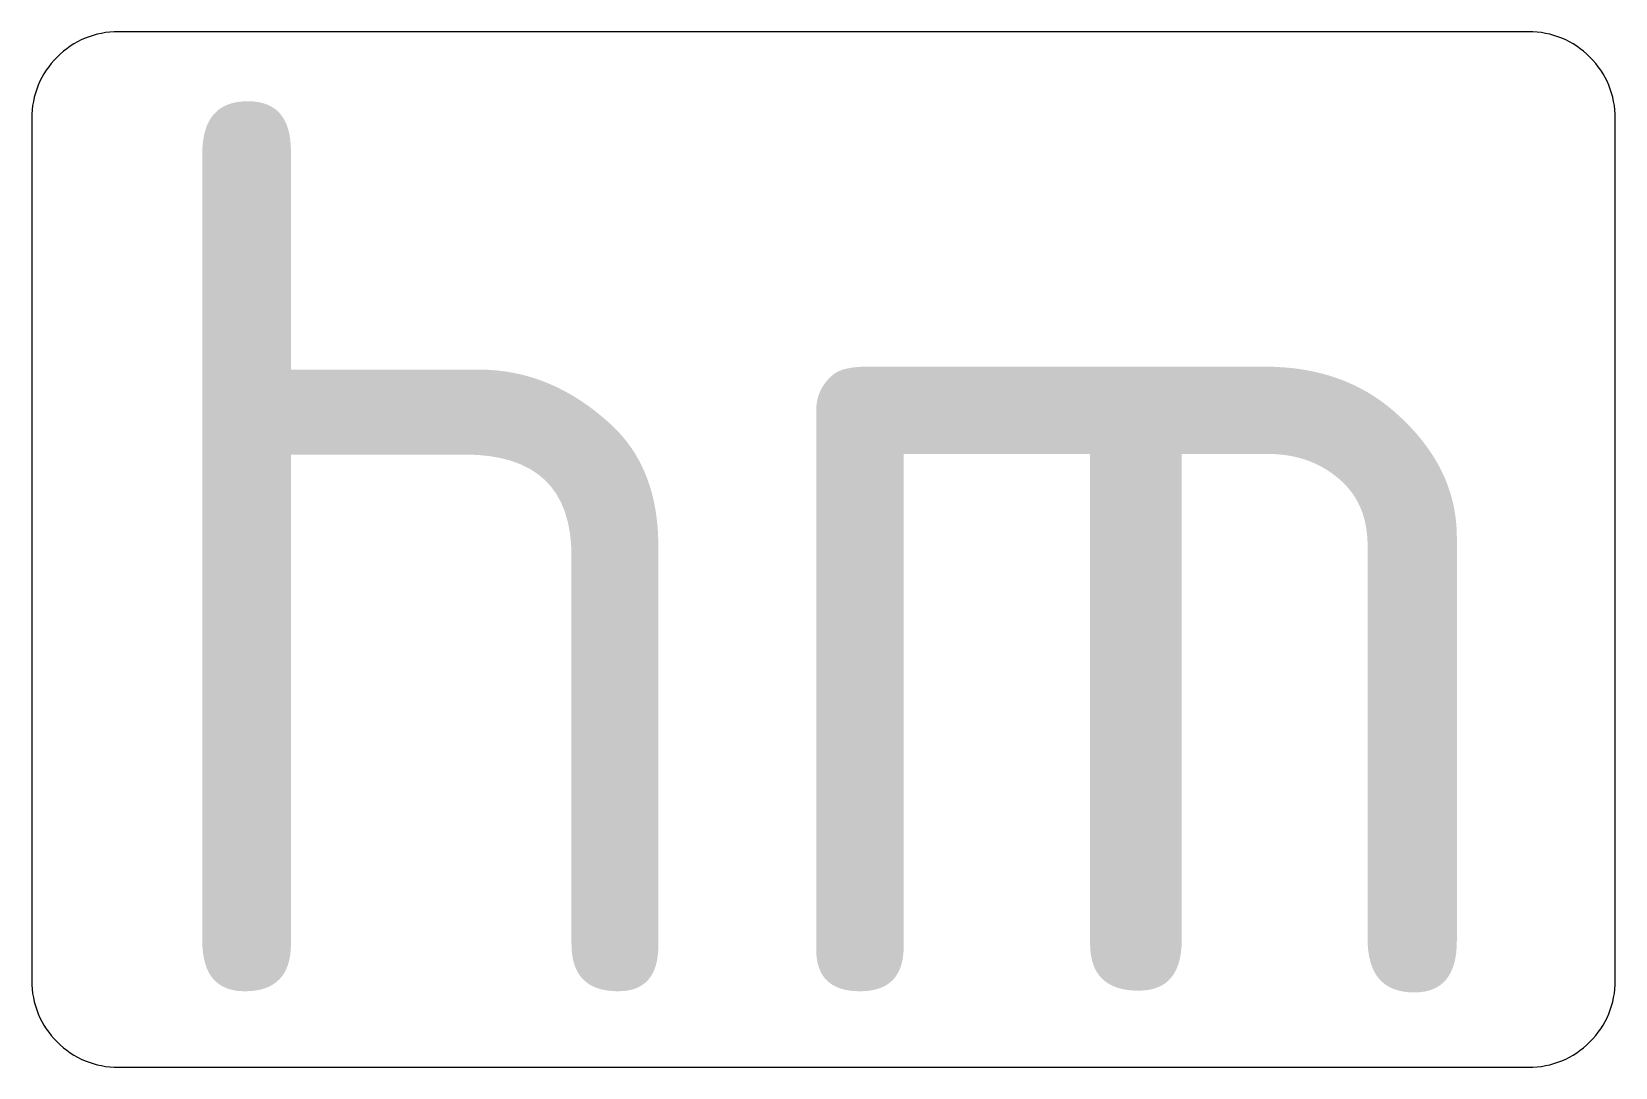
# Model space of a CAD drawing. Extents: x -1.6 to 1.6, y -1.05 to 1.05.
import ezdxf
from ezdxf.enums import TextEntityAlignment as Align

# ---------------------------------------------------------------- set-up
doc = ezdxf.new("R2010")
doc.units = 0
doc.styles.add('NLCS-ISO', font='NLCS-ISO.ttf')

msp = doc.modelspace()

# ---------------------------------------------------------------- linework, layer by layer
at = {"lineweight": 18}
msp.add_lwpolyline([(-1.4258, -1.0466), (1.4258, -1.0466, 0.414214), (1.601, -0.8714), (1.601, 0.8714, 0.414214), (1.4258, 1.0466), (-1.4258, 1.0466, 0.414214), (-1.601, 0.8714), (-1.601, -0.8714, 0.414214)], format="xyb", close=True, dxfattribs=at)

# ---------------------------------------------------------------- texts
at = {"lineweight": 18, "style": 'NLCS-ISO'}
msp.add_text('hm', height=1.8, dxfattribs=at).set_placement((0, 0), align=Align.MIDDLE_CENTER)

doc.saveas('drawing.dxf')
